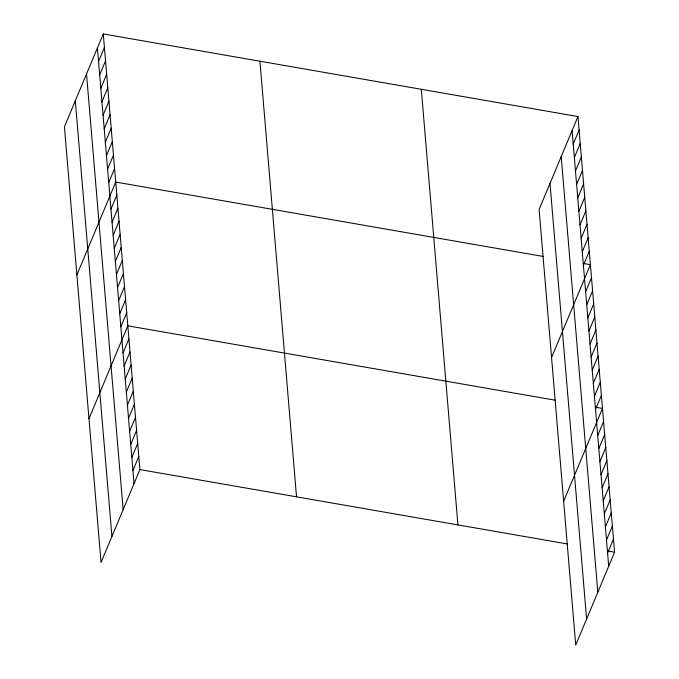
<?xml version="1.0" encoding="UTF-8"?>
<svg xmlns="http://www.w3.org/2000/svg" width="679" height="679" viewBox="0 0 679 679"><rect width="100%" height="100%" fill="white"/><g stroke="black" fill="none" stroke-linecap="round" stroke-linejoin="round"><path stroke-width="1.02" d="M103.276 33.95L64.429 126.82L101.044 562.441L139.899 469.571L103.276 33.95L577.956 116.559L614.571 552.18L575.724 645.05L539.101 209.429L577.956 116.559M98.54 61.45L104.413 47.411M99.669 74.911L105.542 60.881M100.806 88.372L106.671 74.342M101.935 101.842L107.808 87.812M103.064 115.303L108.937 101.273M104.201 128.772L110.066 114.743M105.33 142.234L111.203 128.204M106.467 155.703L112.332 141.665M107.596 169.164L113.461 155.135M108.725 182.626L114.598 168.596M76.88 274.936L115.727 182.065L543.31 256.475M110.957 209.166L116.83 195.128M112.052 222.228L117.925 208.198M113.155 235.299L119.02 221.269M114.25 248.37L120.124 234.34M115.354 261.44L121.218 247.402M116.448 274.503L122.322 260.473M117.552 287.573L123.417 273.544M118.647 300.644L124.52 286.614M119.742 313.715L125.615 299.685M120.845 326.777L126.71 312.747M88.966 418.688L127.813 325.818L555.388 400.228M123.043 352.919L128.908 338.889M124.138 365.989L130.012 351.96M125.242 379.06L131.106 365.022M126.336 392.123L132.21 378.093M127.431 405.193L133.305 391.163M128.535 418.264L134.4 404.234M129.63 431.335L135.503 417.296M130.733 444.397L136.598 430.367M131.828 457.468L137.701 443.438M132.931 470.539L138.796 456.509M573.212 144.05L579.085 130.02M574.349 157.52L580.214 143.481M575.478 170.981L581.351 156.951M576.607 184.442L582.48 170.412M577.744 197.912L583.609 183.882M578.873 211.373L584.746 197.343M580.01 224.842L585.875 210.813M581.139 238.304L587.004 224.274M582.268 251.773L588.141 237.735M583.405 265.234L589.27 251.205M551.552 357.536L590.399 264.666L583.236 263.418M585.629 291.766L591.502 277.736M586.732 304.837L592.597 290.807M587.827 317.908L593.701 303.878M588.931 330.97L594.796 316.94M590.026 344.041L595.899 330.011M591.12 357.112L596.994 343.082M592.224 370.182L598.089 356.152M593.319 383.253L599.192 369.215M594.422 396.315L600.287 382.285M595.517 409.386L601.39 395.356M563.638 501.297L602.485 408.427L595.322 407.179M597.715 435.528L603.589 421.489M598.81 448.59L604.683 434.56M599.913 461.661L605.778 447.631M601.008 474.731L606.882 460.701M602.112 487.802L607.977 473.764M603.207 500.864L609.08 486.835M604.31 513.935L610.175 499.905M605.405 527.006L611.278 512.976M606.5 540.077L612.373 526.038M607.603 553.139L613.468 539.109M139.899 469.571L567.474 543.981M607.399 550.932L614.571 552.18M572.083 130.589L608.698 566.21M561.202 156.603L597.817 592.232M549.99 183.406L586.605 619.036M421.311 89.297L457.926 524.918M259.921 61.212L296.536 496.833M97.411 47.98L134.026 483.609M86.522 74.003L123.145 509.623M75.31 100.806L111.933 536.427"/></g></svg>
